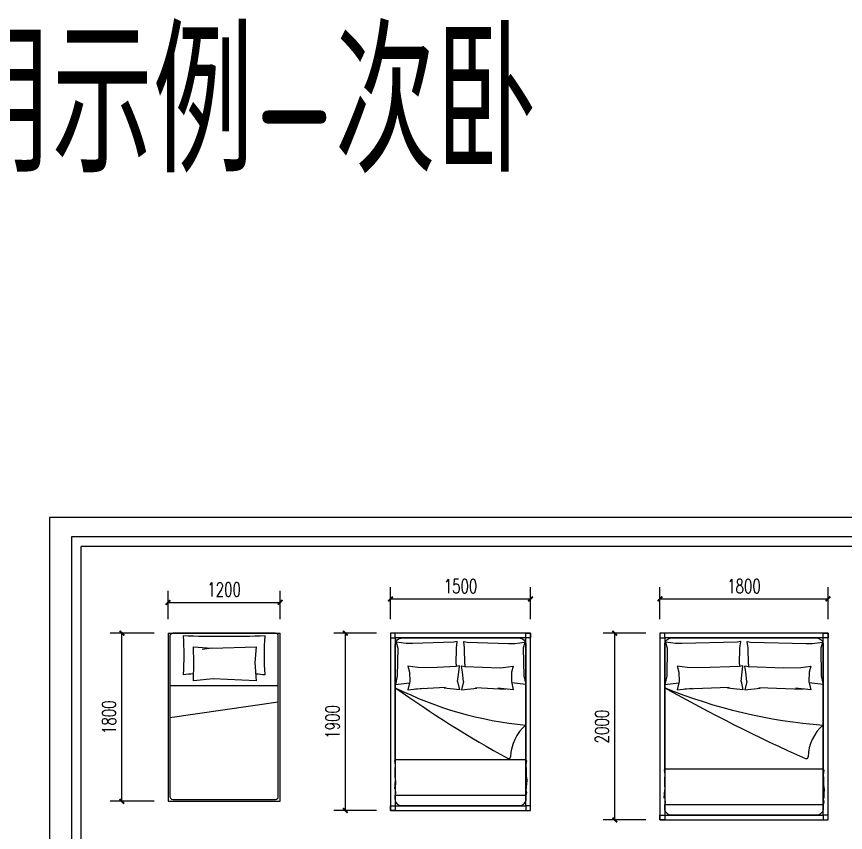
# Model space of a CAD drawing. Extents: x 23971 to 232415, y -48119 to 67869.
# Drawn here: x 149127 to 158003, y 42625 to 51359 of the extents above; entities that cross this region are included whole.
import ezdxf

# ---------------------------------------------------------------- set-up
doc = ezdxf.new("R2010")
doc.units = 0
doc.header["$LTSCALE"] = 1000
doc.header["$MEASUREMENT"] = 0
doc.linetypes.add('HIDDEN5', pattern=[0.08, 0.04, -0.04])
doc.layers.add('PM-家具', color=146, linetype='Continuous')
doc.layers.add('PUB_DIM', color=3, linetype='Continuous')
doc.styles.add('_TCH_DIM_T3', font='SIMPLEX', dxfattribs={"width": 0.705882, "bigfont": 'GBCBIG'})
doc.styles.get("Standard").update_dxf_attribs({"font": 'gbenor.shx', "bigfont": 'gbcbig.shx'})
doc.dimstyles.new('_TCH_ARCH&&50', dxfattribs={"dimtxt": 148.75, "dimasz": 50, "dimexe": 125, "dimexo": 150, "dimgap": 63.125, "dimtad": 1, "dimdec": 0, "dimzin": 0, "dimdsep": 46, "dimtxsty": '_TCH_DIM_T3', "dimblk": 'ARCHTICK', "dimcen": 0.09, "dimclrt": 7, "dimazin": 2, "dimtfac": 1, "dimtdec": 0, "dimtix": 1, "dimtmove": 2, "dimatfit": 3, "dimfxl": 100, "dimtolj": 1, "dimtzin": 0, "dimarcsym": 0})

# ---------------------------------------------------------------- blocks, each defined once
blk = doc.blocks.new('次卧摆放方案图例')
at = {"color": 251}
for p, q in [((80419.2, 2265.3), (65764.7, 2265.3)), ((65764.7, 2265.3), (65764.7, -7996.3))]:
    blk.add_line(p, q, dxfattribs=at)
for p in [(80315.9, 2162), (65868.1, -7892.9)]:
    blk.add_line(p, (65868.1, 2162))
blk.add_lwpolyline([(65528.4, -8203), (80625.9, -8203), (80625.9, 2472), (65528.4, 2472)], close=True)
blk = doc.blocks.new('次卧1800床')
at = {"color": 251, "linetype": 'Continuous', "lineweight": -2}
for p, q in [((19014.4, -30087.8), (18907.1, -30073.8)), ((18907.1, -30073.8), (18924.4, -30137.9)), ((19014.4, -30087.8), (18907.1, -30073.8)), ((18907.1, -30073.8), (18924.4, -30137.9)), ((19154.5, -30093.5), (19014.4, -30087.8)), ((19154.5, -30093.5), (19014.4, -30087.8)), ((19575.5, -30077.8), (19154.5, -30093.5)), ((19575.5, -30077.8), (19154.5, -30093.5)), ((19602.1, -30138.4), (19611.3, -30075)), ((19602.1, -30138.4), (19611.3, -30075)), ((19641.4, -30138.4), (19632.2, -30075)), ((19641.4, -30138.4), (19632.2, -30075)), ((19668, -30077.8), (20047, -30093.5)), ((19668, -30077.8), (20047, -30093.5)), ((20047, -30093.5), (20229.1, -30087.8)), ((20047, -30093.5), (20229.1, -30087.8)), ((20229.1, -30087.8), (20336.4, -30073.8)), ((20229.1, -30087.8), (20336.4, -30073.8)), ((20336.4, -30073.8), (20319.1, -30137.9)), ((20336.4, -30073.8), (20319.1, -30137.9)), ((18924.4, -30137.9), (18927.3, -30236.4)), ((18924.4, -30137.9), (18927.3, -30236.4)), ((19590.8, -30236.4), (19602.1, -30138.4)), ((19590.8, -30236.4), (19602.1, -30138.4)), ((19652.7, -30236.4), (19641.4, -30138.4)), ((19652.7, -30236.4), (19641.4, -30138.4)), ((20319.1, -30137.9), (20316.2, -30236.4)), ((20319.1, -30137.9), (20316.2, -30236.4)), ((18927.3, -30236.4), (18907.1, -30327.8)), ((18927.3, -30236.4), (18907.1, -30327.8)), ((19590.8, -30236.4), (19611, -30327.8)), ((19590.8, -30236.4), (19611, -30327.8)), ((19652.7, -30236.4), (19632.5, -30327.8)), ((19652.7, -30236.4), (19632.5, -30327.8)), ((20316.2, -30236.4), (20336.4, -30327.8)), ((20316.2, -30236.4), (20336.4, -30327.8)), ((18907.1, -30327.8), (19071.1, -30309)), ((18907.1, -30327.8), (19071.1, -30309)), ((19462.5, -30302.7), (18989.1, -30318.4)), ((19462.5, -30302.7), (18989.1, -30318.4)), ((19611, -30327.8), (19447, -30309)), ((19611, -30327.8), (19447, -30309)), ((19632.5, -30327.8), (19796.5, -30309)), ((19632.5, -30327.8), (19796.5, -30309)), ((19781, -30302.7), (20254.4, -30318.4)), ((19781, -30302.7), (20254.4, -30318.4)), ((20336.4, -30327.8), (20172.4, -30309)), ((20336.4, -30327.8), (20172.4, -30309)), ((18772.8, -31555.7), (20470.7, -31555.8))]:
    blk.add_line(p, q, dxfattribs=at)
at = {"color": 251, "linetype": 'HIDDEN5', "lineweight": -2}
for p, q in [((19608.2, -30071.6), (19575.5, -30077.8)), ((19608.2, -30071.6), (19575.5, -30077.8)), ((19610.7, -30072.5), (19608.2, -30071.6)), ((19610.7, -30072.5), (19608.2, -30071.6)), ((19611.3, -30075), (19610.7, -30072.5)), ((19611.3, -30075), (19610.7, -30072.5)), ((19632.2, -30075), (19632.8, -30072.5)), ((19632.2, -30075), (19632.8, -30072.5)), ((19632.8, -30072.5), (19635.4, -30071.6)), ((19632.8, -30072.5), (19635.4, -30071.6)), ((19635.4, -30071.6), (19668, -30077.8)), ((19635.4, -30071.6), (19668, -30077.8))]:
    blk.add_line(p, q, dxfattribs=at)
at = {"color": 251}
for points in [[(18772.8, -29771.3), (18772.8, -29720.5), (18722, -29720.5), (18722, -29771.3)], [(20470.8, -29771.3), (20470.8, -29720.5), (20521.6, -29720.5), (20521.6, -29771.3)], [(18772.8, -31669.7), (18772.8, -31720.5), (18722, -31720.5), (18722, -31669.7)], [(20470.8, -31669.7), (20470.8, -31720.5), (20521.6, -31720.5), (20521.6, -31669.7)]]:
    blk.add_lwpolyline(points, close=True, dxfattribs=at)
blk.add_lwpolyline([(18722, -29720.5), (18722, -31720.5), (20521.6, -31720.5), (20521.6, -29720.5)], close=True)
for points in [[(20470.8, -31174.7), (20470.8, -29771.3), (18772.8, -29771.3), (18772.8, -31174.5)], [(18772.8, -31174.5), (18772.8, -31669.7), (20470.8, -31669.7), (20470.8, -31174.7)]]:
    blk.add_lwpolyline(points)
at = {"linetype": 'Continuous', "lineweight": -2}
for points in [[(18772.8, -31174.5), (18772.8, -29844.3, -0.414214), (18845.8, -29771.3), (20397.7, -29771.3, -0.414214), (20470.8, -29844.3), (20470.8, -31174.7)], [(20470.7, -31555.8), (20470.8, -31596.7, -0.414214), (20397.7, -31669.7), (18845.8, -31669.7, -0.414214), (18772.8, -31596.7), (18772.8, -31555.7)]]:
    blk.add_lwpolyline(points, format="xyb", dxfattribs=at)
at = {"color": 251, "linetype": 'Continuous', "lineweight": -2}
for points in [[(19574.9, -30052.7), (19578.1, -29877.4), (19587.4, -29814), (19586.7, -29811.5), (19584.2, -29810.6), (19551.6, -29816.7), (18957.5, -29832.4), (18889.8, -29830.9), (18782.5, -29816.9), (18799.9, -29881), (18794.1, -30179), (18773.8, -30270.3), (18923.6, -30253.2)], [(19574.9, -30052.7), (19578.1, -29877.4), (19587.4, -29814), (19586.7, -29811.5), (19584.2, -29810.6), (19551.6, -29816.7), (18957.5, -29832.4), (18889.8, -29830.9), (18782.5, -29816.9), (18799.9, -29881), (18794.1, -30179), (18773.8, -30270.3), (18923.6, -30253.2)], [(19668.6, -30052.7), (19665.4, -29877.4), (19656.1, -29814), (19656.8, -29811.5), (19659.3, -29810.6), (19691.9, -29816.7), (20286, -29832.4), (20353.7, -29830.9), (20461, -29816.9), (20443.6, -29881), (20449.4, -30179), (20469.7, -30270.3), (20319.9, -30253.2)], [(19668.6, -30052.7), (19665.4, -29877.4), (19656.1, -29814), (19656.8, -29811.5), (19659.3, -29810.6), (19691.9, -29816.7), (20286, -29832.4), (20353.7, -29830.9), (20461, -29816.9), (20443.6, -29881), (20449.4, -30179), (20469.7, -30270.3), (20319.9, -30253.2)], [(19574.9, -30052.7), (19574.3, -30077.9)], [(19574.9, -30052.7), (19574.3, -30077.9)], [(19668.6, -30052.7), (19669.2, -30077.9)], [(19668.6, -30052.7), (19669.2, -30077.9)], [(18772.8, -31174.5), (18766.1, -31186.1), (18769.6, -31210.4), (18772.8, -31236.9), (18769.1, -31274.3), (18769.1, -31346.2), (18772.8, -31389.6), (18767.5, -31433.1), (18767.5, -31486), (18773.8, -31399.1), (18772.8, -31497.1), (18776.2, -31531), (18772.8, -31555.7)], [(18772.8, -31174.5), (20470.8, -31174.7), (20477.4, -31186.2), (20474, -31210.5), (20470.8, -31237), (20474.5, -31274.4), (20474.5, -31346.3), (20481.9, -31389.7), (20476, -31433.3), (20476, -31486.1), (20480.9, -31399.2), (20470.7, -31497.2), (20478.4, -31531.1), (20470.7, -31555.8)]]:
    blk.add_lwpolyline(points, dxfattribs=at)
for centre, radius, start, end in [((27437.9, -14952.9), 17628.1, 240.55739, 246.04368), ((20899.4, -25085.3), 5635.7, 247.83041, 265.64572), ((27437.9, -14952.9), 17628.1, 240.55739, 246.04368), ((20899.4, -25085.3), 5635.7, 247.83041, 265.64572), ((20766.8, -31056.7), 459.5, 129.99691, 178.55401), ((20766.8, -31056.7), 459.5, 129.99691, 178.55401), ((20287.5, -31043.9), 20, 248.33224, 356.49135), ((20287.5, -31043.9), 20, 248.33224, 356.49135)]:
    blk.add_arc(centre, radius, start, end, dxfattribs=at)
blk = doc.blocks.new('YP_Room_TYPE-A_LAYOUT$0$TWINBED')
at = {"color": 0, "linetype": 'ByBlock'}
for p, q in [((2000, 600), (200, 600)), ((200, 600), (200, -600)), ((2000, 600), (2000, -600)), ((200, -600), (2000, -600))]:
    blk.add_line(p, q, dxfattribs=at)
at = {"color": 0, "linetype": 'ByBlock', "ltscale": 75}
for p, q in [((220, 550), (220, -550)), ((1970, 580), (250, 580)), ((2000, -550), (2000, 550)), ((250, -580), (1970, -580))]:
    blk.add_line(p, q, dxfattribs=at)
at = {"color": 251, "linetype": 'ByBlock', "ltscale": 75}
blk.add_line((1840.2, 132.1), (1825.6, 234.6), dxfattribs=at)
blk.add_lwpolyline([(1437.5, 580), (1097.2, 580), (1264.4, -580), (1437.5, -580)], close=True, dxfattribs=at)
at = {"color": 251, "linetype": 'ByBlock', "ltscale": 75, "elevation": 0}
for points in [[(1970.2, -440.7, -0.017388), (1970.2, 438.2, -0.033928), (1559, 438.2, -0.006724), (1567, 327.5, -0.006724)], [(1564.6, -339.3, -0.006089), (1556.7, -439.5)], [(1556.7, -439.5, -0.041027), (1970.2, -440.7)]]:
    blk.add_lwpolyline(points, format="xyb", dxfattribs=at)
at = {"color": 251, "linetype": 'ByBlock', "ltscale": 75}
blk.add_lwpolyline([(1681.1, 324.9), (1853.4, 329.3), (1840.2, 132.1), (1853.4, -344.5), (1685.5, -330.8), (1491, -344.5), (1511.6, 117.9), (1491, 329.3), (1681.1, 324.9)], dxfattribs=at)
at = {"color": 0, "linetype": 'ByBlock', "ltscale": 75}
for centre, start, end in [((250, 550), 90.00146, 180.00025), ((1970, 550), 359.99975, 89.99853), ((250, -550), 180, 270), ((1970, -550), 269.99968, 0)]:
    blk.add_arc(centre, 30, start, end, dxfattribs=at)
blk = doc.blocks.new('次卧1500床')
at = {"color": 251, "linetype": 'Continuous', "lineweight": -2}
for p, q in [((4192.1, -29696.8), (4084.8, -29682.7)), ((4084.8, -29682.7), (4102.1, -29746.9)), ((4192.1, -29696.8), (4084.8, -29682.7)), ((4084.8, -29682.7), (4102.1, -29746.9)), ((4332.2, -29702.4), (4192.1, -29696.8)), ((4332.2, -29702.4), (4192.1, -29696.8)), ((4603.2, -29686.8), (4332.2, -29702.4)), ((4603.2, -29686.8), (4332.2, -29702.4)), ((4629.8, -29747.4), (4639, -29684)), ((4629.8, -29747.4), (4639, -29684)), ((4669.1, -29747.4), (4659.9, -29684)), ((4669.1, -29747.4), (4659.9, -29684)), ((4695.7, -29686.8), (5074.7, -29702.4)), ((4695.7, -29686.8), (5074.7, -29702.4)), ((5074.7, -29702.4), (5106.8, -29696.8)), ((5074.7, -29702.4), (5106.8, -29696.8)), ((5106.8, -29696.8), (5214.1, -29682.7)), ((5106.8, -29696.8), (5214.1, -29682.7)), ((5214.1, -29682.7), (5196.8, -29746.9)), ((5214.1, -29682.7), (5196.8, -29746.9)), ((4102.1, -29746.9), (4105, -29845.4)), ((4102.1, -29746.9), (4105, -29845.4)), ((4618.5, -29845.4), (4629.8, -29747.4)), ((4618.5, -29845.4), (4629.8, -29747.4)), ((4680.4, -29845.4), (4669.1, -29747.4)), ((4680.4, -29845.4), (4669.1, -29747.4)), ((5196.8, -29746.9), (5193.9, -29845.4)), ((5196.8, -29746.9), (5193.9, -29845.4)), ((4105, -29845.4), (4084.8, -29936.7)), ((4105, -29845.4), (4084.8, -29936.7)), ((4618.5, -29845.4), (4638.7, -29936.7)), ((4618.5, -29845.4), (4638.7, -29936.7)), ((4680.4, -29845.4), (4660.2, -29936.7)), ((4680.4, -29845.4), (4660.2, -29936.7)), ((5193.9, -29845.4), (5214.1, -29936.7)), ((5193.9, -29845.4), (5214.1, -29936.7)), ((4084.8, -29936.7), (4248.8, -29918)), ((4084.8, -29936.7), (4248.8, -29918)), ((4490.2, -29911.7), (4166.8, -29927.4)), ((4490.2, -29911.7), (4166.8, -29927.4)), ((4638.7, -29936.7), (4474.7, -29918)), ((4638.7, -29936.7), (4474.7, -29918)), ((4660.2, -29936.7), (4824.2, -29918)), ((4660.2, -29936.7), (4824.2, -29918)), ((4808.7, -29911.7), (5132.1, -29927.4)), ((4808.7, -29911.7), (5132.1, -29927.4)), ((5214.1, -29936.7), (5050.1, -29918)), ((5214.1, -29936.7), (5050.1, -29918)), ((3950.5, -31064.7), (5348.4, -31064.8))]:
    blk.add_line(p, q, dxfattribs=at)
at = {"color": 251, "linetype": 'HIDDEN5', "lineweight": -2}
for p, q in [((4635.9, -29680.6), (4603.2, -29686.8)), ((4635.9, -29680.6), (4603.2, -29686.8)), ((4638.4, -29681.5), (4635.9, -29680.6)), ((4638.4, -29681.5), (4635.9, -29680.6)), ((4639, -29684), (4638.4, -29681.5)), ((4639, -29684), (4638.4, -29681.5)), ((4659.9, -29684), (4660.5, -29681.5)), ((4659.9, -29684), (4660.5, -29681.5)), ((4660.5, -29681.5), (4663.1, -29680.6)), ((4660.5, -29681.5), (4663.1, -29680.6)), ((4663.1, -29680.6), (4695.7, -29686.8)), ((4663.1, -29680.6), (4695.7, -29686.8))]:
    blk.add_line(p, q, dxfattribs=at)
at = {"color": 251}
for points in [[(3950.5, -29380.3), (3950.5, -29329.5), (3899.7, -29329.5), (3899.7, -29380.3)], [(5348.5, -29380.3), (5348.5, -29329.5), (5399.3, -29329.5), (5399.3, -29380.3)], [(3950.5, -31178.7), (3950.5, -31229.5), (3899.7, -31229.5), (3899.7, -31178.7)], [(5348.5, -31178.7), (5348.5, -31229.5), (5399.3, -31229.5), (5399.3, -31178.7)]]:
    blk.add_lwpolyline(points, close=True, dxfattribs=at)
blk.add_lwpolyline([(3899.7, -29329.5), (3899.7, -31229.5), (5399.3, -31229.5), (5399.3, -29329.5)], close=True)
for points in [[(5348.5, -30683.6), (5348.5, -29380.3), (3950.5, -29380.3), (3950.5, -30683.5)], [(3950.5, -30683.5), (3950.5, -31178.7), (5348.5, -31178.7), (5348.5, -30683.6)]]:
    blk.add_lwpolyline(points)
at = {"linetype": 'Continuous', "lineweight": -2}
for points in [[(3950.5, -30683.5), (3950.5, -29453.3, -0.414214), (4023.5, -29380.3), (5275.4, -29380.3, -0.414214), (5348.5, -29453.3), (5348.5, -30683.6)], [(5348.4, -31064.8), (5348.5, -31105.6, -0.414214), (5275.4, -31178.7), (4023.5, -31178.7, -0.414214), (3950.5, -31105.6), (3950.5, -31064.7)]]:
    blk.add_lwpolyline(points, format="xyb", dxfattribs=at)
at = {"color": 251, "linetype": 'Continuous', "lineweight": -2}
for points in [[(4602.6, -29661.7), (4605.8, -29486.3), (4615.1, -29422.9), (4614.5, -29420.4), (4611.9, -29419.5), (4579.3, -29425.7), (4135.2, -29441.4), (4067.5, -29439.9), (3960.2, -29425.9), (3977.6, -29490), (3971.8, -29788), (3951.5, -29879.3), (4101.3, -29862.2)], [(4602.6, -29661.7), (4605.8, -29486.3), (4615.1, -29422.9), (4614.5, -29420.4), (4611.9, -29419.5), (4579.3, -29425.7), (4135.2, -29441.4), (4067.5, -29439.9), (3960.2, -29425.9), (3977.6, -29490), (3971.8, -29788), (3951.5, -29879.3), (4101.3, -29862.2)], [(4696.3, -29661.7), (4693.1, -29486.3), (4683.8, -29422.9), (4684.5, -29420.4), (4687, -29419.5), (4719.6, -29425.7), (5163.7, -29441.4), (5231.4, -29439.9), (5338.7, -29425.9), (5321.3, -29490), (5327.2, -29788), (5347.4, -29879.3), (5197.6, -29862.2)], [(4696.3, -29661.7), (4693.1, -29486.3), (4683.8, -29422.9), (4684.5, -29420.4), (4687, -29419.5), (4719.6, -29425.7), (5163.7, -29441.4), (5231.4, -29439.9), (5338.7, -29425.9), (5321.3, -29490), (5327.2, -29788), (5347.4, -29879.3), (5197.6, -29862.2)], [(4602.6, -29661.7), (4602, -29686.8)], [(4602.6, -29661.7), (4602, -29686.8)], [(4696.3, -29661.7), (4696.9, -29686.8)], [(4696.3, -29661.7), (4696.9, -29686.8)], [(3950.5, -30683.5), (3943.8, -30695), (3947.3, -30719.4), (3950.5, -30745.8), (3946.8, -30783.2), (3946.8, -30855.2), (3950.5, -30898.6), (3945.3, -30942.1), (3945.2, -30995), (3951.5, -30908.1), (3950.5, -31006.1), (3954, -31040), (3950.5, -31064.7)], [(3950.5, -30683.5), (5348.5, -30683.6), (5355.1, -30695.2), (5351.7, -30719.5), (5348.5, -30745.9), (5352.2, -30783.4), (5352.2, -30855.3), (5359.6, -30898.7), (5353.7, -30942.2), (5353.7, -30995.1), (5358.6, -30908.2), (5348.4, -31006.2), (5356.1, -31040.1), (5348.4, -31064.8)]]:
    blk.add_lwpolyline(points, dxfattribs=at)
for centre, radius, start, end in [((11237.3, -19648.7), 12588.1, 234.62904, 241.12162), ((5711.7, -26403.6), 3926.8, 243.35082, 264.70285), ((11237.3, -19648.7), 12588.1, 234.62904, 241.12162), ((5711.7, -26403.6), 3926.8, 243.35082, 264.70285), ((5644.5, -30665.7), 459.5, 129.99691, 178.55401), ((5644.5, -30665.7), 459.5, 129.99691, 178.55401), ((5165.3, -30652.8), 20, 248.33224, 356.49135), ((5165.3, -30652.8), 20, 248.33224, 356.49135)]:
    blk.add_arc(centre, radius, start, end, dxfattribs=at)
blk = doc.blocks.new('_ArchTick')
at = {"color": 0, "linetype": 'ByBlock', "const_width": 0.4}
blk.add_lwpolyline([(-0.5, -0.5), (0.5, 0.5)], dxfattribs=at)
blk = doc.blocks.new('*D82')
at = {"layer": 'Defpoints', "color": 0, "transparency": 16777216}
for p in [(152647.6, 44758.5), (153131.2, 44758.5), (153131.2, 42858.5)]:
    blk.add_point(p, dxfattribs=at)
at = {"layer": 'PUB_DIM', "color": 0, "lineweight": -2, "transparency": 16777216}
for p, q in [((152981.2, 44758.5), (152522.6, 44758.5)), ((152647.6, 42858.5), (152647.6, 44758.5)), ((152981.2, 42858.5), (152522.6, 42858.5))]:
    blk.add_line(p, q, dxfattribs=at)
at = {"layer": 'PUB_DIM', "color": 0, "lineweight": -2, "transparency": 16777216, "xscale": 50, "yscale": 50, "zscale": 50}
for p, rotation in [((152647.6, 44758.5), 90), ((152647.6, 42858.5), 270)]:
    blk.add_blockref('_ArchTick', p, dxfattribs=dict(at, rotation=rotation))
at = {"layer": 'PUB_DIM', "color": 7, "transparency": 16777216, "insert": (152510.1, 43808.5), "char_height": 148.75, "attachment_point": 5, "rotation": 90, "style": '_TCH_DIM_T3'}
blk.add_mtext('\\A1;1900', dxfattribs=at)
blk = doc.blocks.new('*D83')
at = {"layer": 'Defpoints', "color": 0, "transparency": 16777216}
for p in [(154630.8, 45124.7), (153131.2, 44758.5), (154630.8, 44758.5)]:
    blk.add_point(p, dxfattribs=at)
at = {"layer": 'PUB_DIM', "color": 0, "lineweight": -2, "transparency": 16777216}
for p, q in [((153131.2, 44908.5), (153131.2, 45249.7)), ((154630.8, 44908.5), (154630.8, 45249.7)), ((153131.2, 45124.7), (154630.8, 45124.7))]:
    blk.add_line(p, q, dxfattribs=at)
at = {"layer": 'PUB_DIM', "color": 0, "lineweight": -2, "transparency": 16777216, "xscale": 50, "yscale": 50, "zscale": 50, "rotation": 180}
blk.add_blockref('_ArchTick', (153131.2, 45124.7), dxfattribs=at)
at = {"layer": 'PUB_DIM', "color": 0, "lineweight": -2, "transparency": 16777216, "xscale": 50, "yscale": 50, "zscale": 50}
blk.add_blockref('_ArchTick', (154630.8, 45124.7), dxfattribs=at)
at = {"layer": 'PUB_DIM', "color": 7, "transparency": 16777216, "insert": (153881, 45262.2), "char_height": 148.75, "attachment_point": 5, "style": '_TCH_DIM_T3'}
blk.add_mtext('\\A1;1500', dxfattribs=at)
blk = doc.blocks.new('*D84')
at = {"layer": 'Defpoints', "color": 0, "transparency": 16777216}
for p in [(150254.3, 44758.5), (150749, 44758.5), (150749, 42958.5)]:
    blk.add_point(p, dxfattribs=at)
at = {"layer": 'PUB_DIM', "color": 0, "lineweight": -2, "transparency": 16777216}
for p, q in [((150599, 44758.5), (150129.3, 44758.5)), ((150254.3, 42958.5), (150254.3, 44758.5)), ((150599, 42958.5), (150129.3, 42958.5))]:
    blk.add_line(p, q, dxfattribs=at)
at = {"layer": 'PUB_DIM', "color": 0, "lineweight": -2, "transparency": 16777216, "xscale": 50, "yscale": 50, "zscale": 50}
for p, rotation in [((150254.3, 44758.5), 90), ((150254.3, 42958.5), 270)]:
    blk.add_blockref('_ArchTick', p, dxfattribs=dict(at, rotation=rotation))
at = {"layer": 'PUB_DIM', "color": 7, "transparency": 16777216, "insert": (150116.8, 43858.5), "char_height": 148.75, "attachment_point": 5, "rotation": 90, "style": '_TCH_DIM_T3'}
blk.add_mtext('\\A1;1800', dxfattribs=at)
blk = doc.blocks.new('*D85')
at = {"layer": 'Defpoints', "color": 0, "transparency": 16777216}
for p in [(151949, 45087.4), (150749, 44758.5), (151949, 44758.5)]:
    blk.add_point(p, dxfattribs=at)
at = {"layer": 'PUB_DIM', "color": 0, "lineweight": -2, "transparency": 16777216}
for p, q in [((150749, 44908.5), (150749, 45212.4)), ((151949, 44908.5), (151949, 45212.4)), ((150749, 45087.4), (151949, 45087.4))]:
    blk.add_line(p, q, dxfattribs=at)
at = {"layer": 'PUB_DIM', "color": 0, "lineweight": -2, "transparency": 16777216, "xscale": 50, "yscale": 50, "zscale": 50, "rotation": 180}
blk.add_blockref('_ArchTick', (150749, 45087.4), dxfattribs=at)
at = {"layer": 'PUB_DIM', "color": 0, "lineweight": -2, "transparency": 16777216, "xscale": 50, "yscale": 50, "zscale": 50}
blk.add_blockref('_ArchTick', (151949, 45087.4), dxfattribs=at)
at = {"layer": 'PUB_DIM', "color": 7, "transparency": 16777216, "insert": (151349, 45224.9), "char_height": 148.75, "attachment_point": 5, "style": '_TCH_DIM_T3'}
blk.add_mtext('\\A1;1200', dxfattribs=at)
blk = doc.blocks.new('*D86')
at = {"layer": 'Defpoints', "color": 0, "transparency": 16777216}
for p in [(155532.9, 44758.5), (156016.5, 44758.5), (156016.5, 42758.5)]:
    blk.add_point(p, dxfattribs=at)
at = {"layer": 'PUB_DIM', "color": 0, "lineweight": -2, "transparency": 16777216}
for p, q in [((155866.5, 44758.5), (155407.9, 44758.5)), ((155532.9, 42758.5), (155532.9, 44758.5)), ((155866.5, 42758.5), (155407.9, 42758.5))]:
    blk.add_line(p, q, dxfattribs=at)
at = {"layer": 'PUB_DIM', "color": 0, "lineweight": -2, "transparency": 16777216, "xscale": 50, "yscale": 50, "zscale": 50}
for p, rotation in [((155532.9, 44758.5), 90), ((155532.9, 42758.5), 270)]:
    blk.add_blockref('_ArchTick', p, dxfattribs=dict(at, rotation=rotation))
at = {"layer": 'PUB_DIM', "color": 7, "transparency": 16777216, "insert": (155395.4, 43758.5), "char_height": 148.75, "attachment_point": 5, "rotation": 90, "style": '_TCH_DIM_T3'}
blk.add_mtext('\\A1;2000', dxfattribs=at)
blk = doc.blocks.new('*D87')
at = {"layer": 'Defpoints', "color": 0, "transparency": 16777216}
for p in [(157816.1, 45124.7), (156016.5, 44758.5), (157816.1, 44758.5)]:
    blk.add_point(p, dxfattribs=at)
at = {"layer": 'PUB_DIM', "color": 0, "lineweight": -2, "transparency": 16777216}
for p, q in [((156016.5, 44908.5), (156016.5, 45249.7)), ((157816.1, 44908.5), (157816.1, 45249.7)), ((156016.5, 45124.7), (157816.1, 45124.7))]:
    blk.add_line(p, q, dxfattribs=at)
at = {"layer": 'PUB_DIM', "color": 0, "lineweight": -2, "transparency": 16777216, "xscale": 50, "yscale": 50, "zscale": 50, "rotation": 180}
blk.add_blockref('_ArchTick', (156016.5, 45124.7), dxfattribs=at)
at = {"layer": 'PUB_DIM', "color": 0, "lineweight": -2, "transparency": 16777216, "xscale": 50, "yscale": 50, "zscale": 50}
blk.add_blockref('_ArchTick', (157816.1, 45124.7), dxfattribs=at)
at = {"layer": 'PUB_DIM', "color": 7, "transparency": 16777216, "insert": (156916.3, 45262.2), "char_height": 148.75, "attachment_point": 5, "style": '_TCH_DIM_T3'}
blk.add_mtext('\\A1;1800', dxfattribs=at)

msp = doc.modelspace()

# ---------------------------------------------------------------- block references
msp.add_blockref('次卧摆放方案图例', (83951.7, 43523.5))
at = {"layer": 'PM-家具', "rotation": 90}
msp.add_blockref('YP_Room_TYPE-A_LAYOUT$0$TWINBED', (151349, 42758.5), dxfattribs=at)
at = {"layer": 'PM-家具'}
for name, p in [('次卧1500床', (149231.5, 74088)), ('次卧1800床', (137294.5, 74479))]:
    msp.add_blockref(name, p, dxfattribs=at)

# ---------------------------------------------------------------- texts
at = {"insert": (145185.6, 51188.1), "char_height": 1500, "attachment_point": 1}
msp.add_mtext_dynamic_manual_height_columns('模板应用示例-次卧', width=37919.75, gutter_width=1750, heights=[0], dxfattribs=at)

# ---------------------------------------------------------------- dimensions: what is measured, and where the dimension line sits
at = {"layer": 'PUB_DIM'}
for p1, p2, distance, picture, middle in [((153131.2, 44758.5), (154630.8, 44758.5), 366.1, '*D83', (153881, 45262.2)), ((156016.5, 44758.5), (157816.1, 44758.5), 366.1, '*D87', (156916.3, 45262.2)), ((150749, 44758.5), (151949, 44758.5), 328.9, '*D85', (151349, 45224.9)), ((150749, 42958.5), (150749, 44758.5), 494.7, '*D84', (150116.8, 43858.5)), ((153131.2, 42858.5), (153131.2, 44758.5), 483.5, '*D82', (152510.1, 43808.5)), ((156016.5, 42758.5), (156016.5, 44758.5), 483.5, '*D86', (155395.4, 43758.5))]:
    dim = msp.add_aligned_dim(p1=p1, p2=p2, distance=distance, dimstyle='_TCH_ARCH&&50', dxfattribs=at)
    dim.commit()
    dim.dimension.update_dxf_attribs({"geometry": picture, "text_midpoint": middle})

doc.saveas('drawing.dxf')
